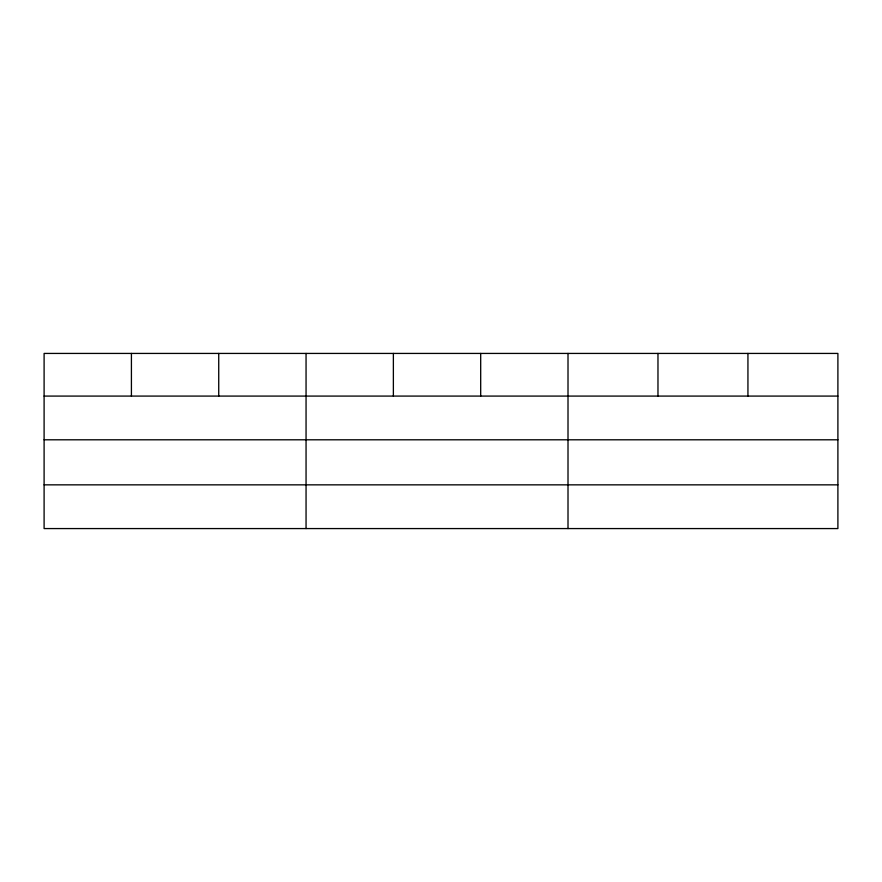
<?xml version="1.0" encoding="UTF-8"?>
<svg xmlns="http://www.w3.org/2000/svg" width="882" height="882" viewBox="0 0 882 882"><rect width="100%" height="100%" fill="white"/><g stroke="black" fill="none" stroke-linecap="round" stroke-linejoin="round"><path stroke-width="1.32" d="M837.9 439.798L837.9 353.428L44.1 353.428L44.1 528.572L837.9 528.572L837.9 439.798L44.1 439.798M44.1 396.084L837.9 396.084M44.1 484.846L837.9 484.846M747.936 353.428L747.936 396.084M657.972 353.428L657.972 396.084M568.008 353.428L568.008 528.572M480.69 353.428L480.69 396.084M393.372 353.428L393.372 396.084M306.054 353.428L306.054 528.572M218.736 353.428L218.736 396.084M131.418 353.428L131.418 396.084"/></g></svg>
